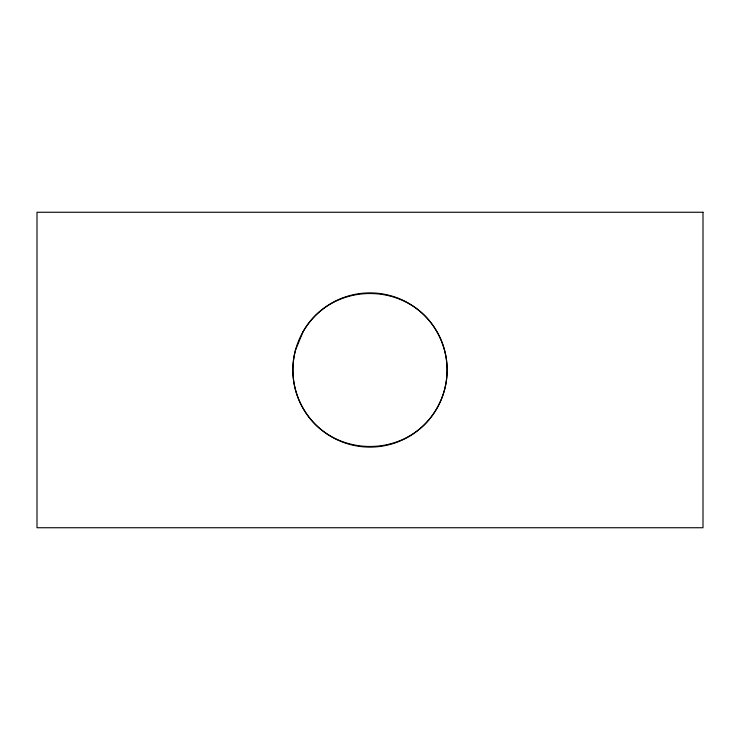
<?xml version="1.0" encoding="UTF-8"?>
<svg xmlns="http://www.w3.org/2000/svg" width="740" height="740" viewBox="0 0 740 740"><rect width="100%" height="100%" fill="white"/><g stroke="black" fill="none" stroke-linecap="round" stroke-linejoin="round"><path stroke-width="1.11" d="M303.215 331.446L295.51 350.039A77.117 77.117 0 0 0 383.394 445.943A77.117 77.117 0 0 0 433.168 325.767A77.117 77.117 0 0 0 303.215 331.446A76.562 75.915 -90 0 0 303.215 408.563C332.242 459.115 407.759 459.115 436.785 408.554A76.562 75.915 90 0 0 436.785 331.437C407.759 280.886 332.242 280.886 303.215 331.446M703 212.26L37 212.26L37 527.74L703 527.74L703 212.26"/></g></svg>
